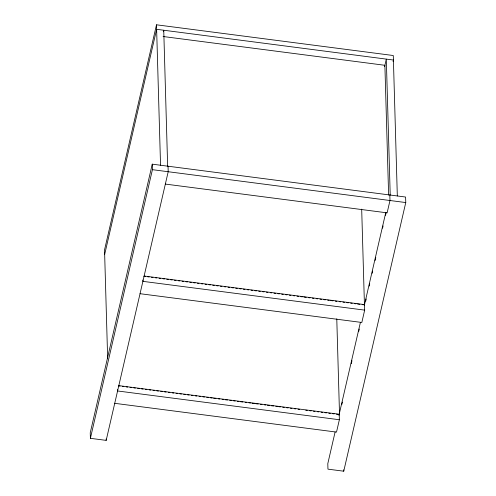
<?xml version="1.0" encoding="UTF-8"?>
<svg xmlns="http://www.w3.org/2000/svg" width="496" height="496" viewBox="0 0 496 496"><rect width="100%" height="100%" fill="white"/><g stroke="black" fill="none" stroke-linecap="round" stroke-linejoin="round"><path stroke-width="0.74" d="M397.321 195.957L393.285 55.521L156.507 24.8L104.538 249.91L107.663 358.682M104.668 254.423L156.637 29.314L393.415 60.035L393.068 61.541M163.395 31.744L163.742 30.237L167.648 166.16M335.116 431.942L327.8 463.636L327.955 469.154L343.74 471.2L405.765 202.554L405.604 197.036L152.26 164.164L90.235 432.81L90.396 438.328L106.175 440.374L168.2 171.728L168.045 166.21M90.396 438.328L152.415 169.675L152.26 164.164M384.574 66.644L386.31 59.117L390.216 195.04M338.948 415.338L360.381 322.518M364.386 305.164L385.814 212.344M341.899 404.333L342.42 402.076M351.28 363.68L351.98 360.666M358.757 331.309L359.278 329.046M365.707 301.19L366.228 298.933M369.185 286.136L369.706 283.873M372.143 273.333L372.663 271.076M375.094 260.536L375.788 257.523M382.571 228.166L383.092 225.903M385.522 215.363L386.217 212.356M118.959 385.652L339.208 414.228L339.363 419.746L336.511 432.097L114.731 403.322M144.268 276.03L364.517 304.606L364.672 310.124L361.82 322.474L140.039 293.7M163.085 36.512L384.884 65.292L388.616 195.033M152.415 169.675L405.765 202.554M165.348 184.078L387.128 212.852L389.98 200.502L389.825 194.984M143.803 276.284L145.334 276.483M147.628 276.78L149.166 276.985M151.46 277.283L152.991 277.481M155.291 277.779L156.823 277.977M159.123 278.275L160.654 278.473M162.955 278.771L164.486 278.969M166.786 279.267L168.318 279.465M170.612 279.763L172.149 279.967M174.443 280.265L175.975 280.463M178.275 280.761L179.806 280.959M182.106 281.257L183.638 281.455M185.938 281.753L187.469 281.951M189.77 282.249L191.301 282.447M193.595 282.745L195.133 282.949M197.427 283.247L198.958 283.445M201.258 283.743L202.79 283.941M205.09 284.239L206.621 284.437M208.921 284.735L210.453 284.933M212.753 285.231L214.284 285.429M216.585 285.727L218.116 285.932M220.41 286.229L221.941 286.428M224.242 286.725L225.773 286.924M228.073 287.221L229.605 287.42M231.905 287.717L233.436 287.916M235.736 288.213L237.268 288.412M239.568 288.709L241.099 288.914M243.393 289.211L244.931 289.41M247.225 289.707L248.756 289.906M251.057 290.203L252.588 290.402M254.888 290.699L256.42 290.898M258.72 291.195L260.251 291.394M262.551 291.691L264.083 291.896M266.377 292.194L267.914 292.392M270.208 292.69L271.74 292.888M274.04 293.186L275.571 293.384M277.872 293.682L279.403 293.88M281.703 294.178L283.235 294.376M285.535 294.674L287.066 294.878M289.36 295.176L290.898 295.374M293.192 295.672L294.723 295.87M297.023 296.168L298.555 296.366M300.855 296.664L302.386 296.862M303.918 297.061L306.218 297.358M308.518 297.662L310.05 297.86M312.344 298.158L313.881 298.356M316.175 298.654L317.707 298.852M320.007 299.15L321.538 299.348M323.838 299.646L325.37 299.844M327.67 300.142L329.201 300.34M330.733 300.539L333.033 300.843M335.327 301.14L336.865 301.339M339.159 301.636L340.69 301.835M342.99 302.132L344.522 302.331M346.822 302.628L348.353 302.827M350.653 303.124L352.185 303.323M354.485 303.626L356.016 303.825M357.548 304.023L359.848 304.321M362.142 304.618L363.673 304.817M364.672 310.124L142.891 281.35L142.854 279.967M118.494 385.907L120.032 386.105M122.332 386.403L123.87 386.607M126.17 386.905L127.708 387.103M130.008 387.401L131.539 387.599M133.846 387.897L135.377 388.101M137.683 388.399L139.215 388.597M141.521 388.895L143.053 389.093M145.359 389.391L146.89 389.589M149.197 389.893L150.728 390.092M153.035 390.389L154.566 390.588M156.866 390.885L158.404 391.084M160.704 391.387L162.242 391.586M164.542 391.883L166.079 392.082M168.38 392.379L169.917 392.578M172.217 392.882L173.755 393.08M176.055 393.378L177.593 393.576M179.893 393.874L181.431 394.072M183.731 394.37L185.268 394.574M187.569 394.872L189.106 395.07M191.406 395.368L192.938 395.566M195.244 395.864L196.776 396.062M199.082 396.366L200.613 396.564M202.92 396.862L204.451 397.06M206.758 397.358L208.289 397.556M210.595 397.86L212.127 398.059M213.664 398.257L215.965 398.555M218.265 398.852L219.802 399.051M222.103 399.354L223.64 399.553M225.178 399.751L227.478 400.049M229.778 400.346L231.316 400.545M233.616 400.842L235.154 401.047M237.454 401.345L238.991 401.543M240.523 401.741L242.829 402.039M245.129 402.337L246.667 402.541M248.967 402.839L250.499 403.037M252.036 403.236L254.336 403.533M255.874 403.732L258.174 404.029M260.481 404.333L262.012 404.531M264.318 404.829L265.85 405.027M267.387 405.226L269.688 405.523M271.225 405.728L273.525 406.026M275.826 406.323L277.363 406.522M278.901 406.72L280.432 406.918M282.739 407.216L284.27 407.421M286.57 407.718L288.108 407.917M290.408 408.214L291.946 408.413M294.246 408.71L295.783 408.909M298.084 409.212L299.621 409.411M305.759 410.204L307.297 410.403M309.597 410.707L311.135 410.905M313.435 411.203L314.972 411.401M317.273 411.699L318.81 411.897M321.11 412.201L322.642 412.399M324.948 412.697L326.48 412.895M328.786 413.193L330.317 413.391M332.624 413.689L334.155 413.893M336.462 414.191L339.531 414.588M339.363 419.746L117.583 390.966L117.546 389.589M361.689 209.151L364.442 304.916M343.703 469.824L343.74 471.2M336.778 318.823L339.506 413.813M156.507 24.8L160.543 165.236M106.138 438.997L106.175 440.374"/></g></svg>
